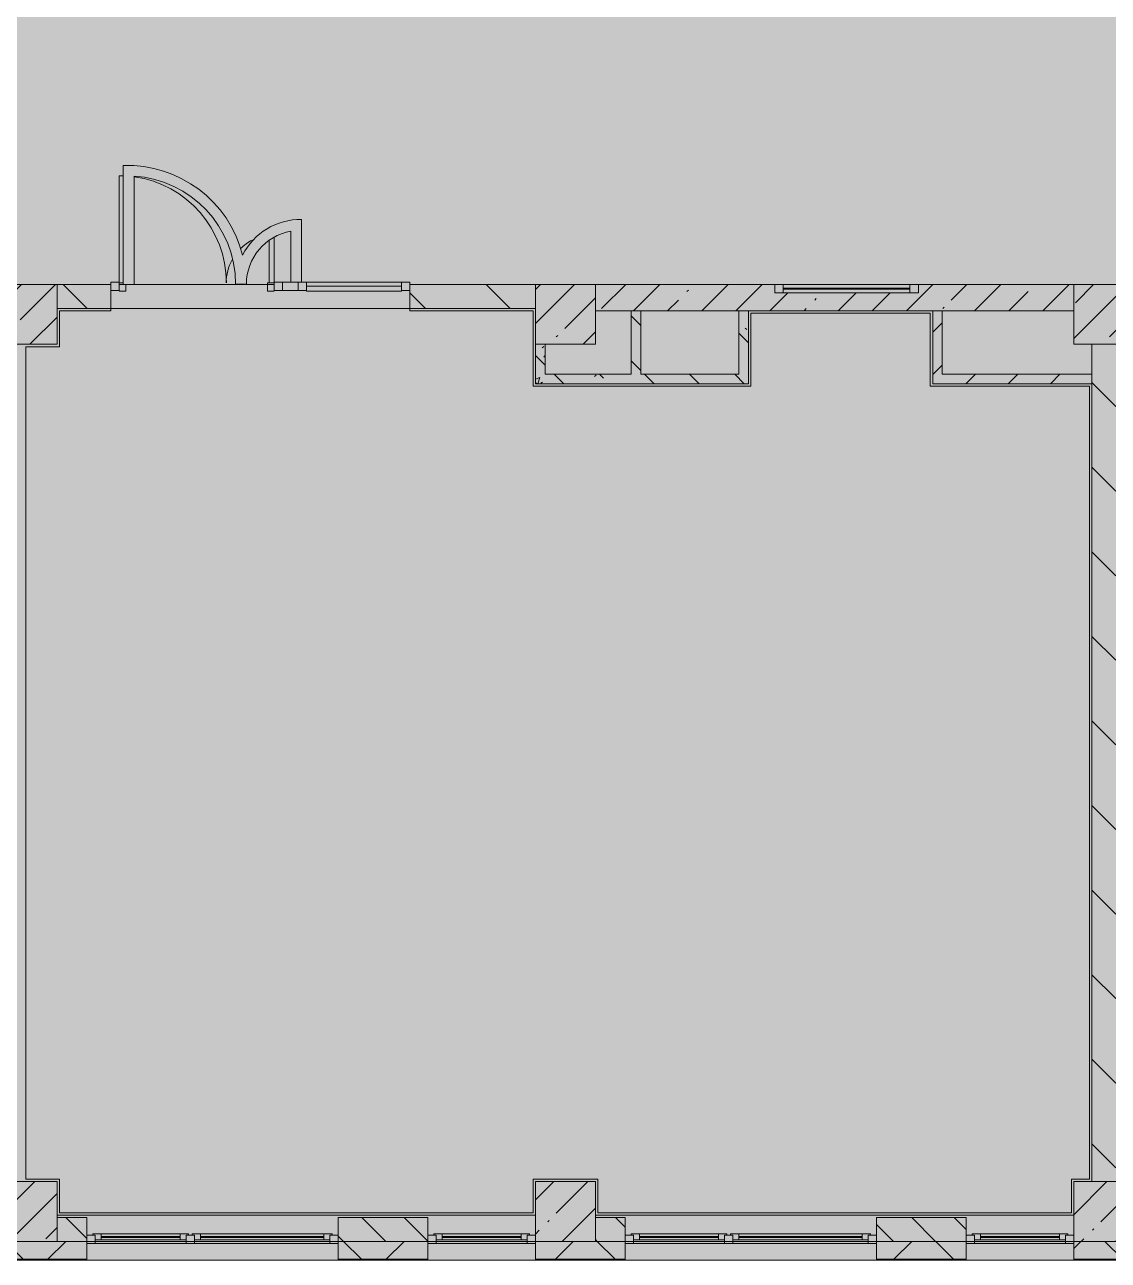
# Model space of a CAD drawing. Header units: millimetres. Extents: x 36059 to 234328, y -8553 to 29000.
# Drawn here: x 154958 to 164016, y -258 to 10072 of the extents above; entities that cross this region are included whole.
import ezdxf

# ---------------------------------------------------------------- set-up
doc = ezdxf.new("R2010")
doc.units = ezdxf.units.MM
doc.layers.add('A-DETL-GENF-2', color=7, linetype='Continuous', lineweight=9, true_color=0xc0c0c0, transparency=0.4)
for name, color, linetype, lineweight, true_color in [('A-DETL-GENF-4', 7, 'Continuous', 5, 0xb7b7b7), ('A-DOOR-2', 7, 'Continuous', 5, 0xe2e2e2), ('A-DOOR-3', 7, 'Continuous', 5, 0xb7b7b7), ('A-FLOR-1', 7, 'Continuous', 5, 0xb7b7b7), ('A-GLAZ-3', 7, 'Continuous', 5, 0x737373), ('A-GLAZ-CURT-2', 7, 'Continuous', 5, 0x737373), ('A-GLAZ-CWMG-2', 7, 'Continuous', 5, 0x737373), ('A-WALL-4', 7, 'Continuous', 5, 0x737373), ('A-WALL-5', 7, 'Continuous', 9, 0x737373), ('I-WALL-3', 7, 'Continuous', 5, 0x737373), ('I-WALL-5', 7, 'Continuous', 5, 0x787878), ('S-COLS-4', 7, 'Continuous', 5, 0x737373)]:
    doc.layers.add(name, color=color, linetype=linetype, lineweight=lineweight, true_color=true_color)
for name, color, linetype, lineweight in [('A-WALL', 7, 'Continuous', 9), ('A-WALL-3', 7, 'Continuous', 5), ('I-WALL-4', 7, 'Continuous', 5), ('S-COLS-3', 7, 'Continuous', 5)]:
    doc.layers.add(name, color=color, linetype=linetype, lineweight=lineweight)
pattern_1 = [(45, (107317.9, 0), (-353.5534, 353.5534), []), (135, (107317.9, 0), (-353.5534, -353.5534), [])]
pattern_2 = [(135, (107317.9, 0), (-353.5534, -353.5534), [])]
pattern_3 = [(45, (107317.9, 0), (-176.7767, 176.7767), [])]
pattern_4 = [(135, (107317.9, 0), (-377.171, -377.171), [533.4, -88.9, 17.78, -88.9]), (135, (107317.9, 376.94), (-377.171, -377.171), []), (50, (107317.9, 0), (637.6445, -55.7866), [66.675, -733.425]), (355, (107317.9, 0), (-123.3494, 668.699), [53.34, -586.74]), (100.451, (107371, -4.65), (514.299, 612.908), [56.665, -623.315]), (46.184, (107317.9, 177.8), (948.776, -147.15), [100.012, -1100.137]), (96.636, (107397, 165.5), (830.909, 865.997), [84.998, -934.973]), (351.184, (107317.9, 177.8), (830.918, 865.988), [80.01, -880.11]), (21, (107406.8, 133.35), (530.6506, -357.9283), [66.675, -733.425]), (326, (107406.8, 133.35), (216.308, 644.6585), [53.34, -586.74]), (71.451, (107451, 103.5), (746.9596, 286.724), [56.665, -623.315]), (37.5, (107317.9, 0), (10.8105, 295.9426), [16.764, -562.864, 16.764, -578.866, -588.962]), (37.5, (107317.9, 0), (10.8105, 295.9426), [-1175.258, 16.764, -572.198]), (7.5, (107317.9, 0), (233.8692, 350.6318), [16.764, -322.834, 16.764, -549.529, -224.472]), (7.5, (107317.9, 0), (233.8692, 350.6318), [-905.891, 16.764, -207.708]), (327.5, (107119.64, 0), (474.5678, -20.0513), [16.764, -205.486, 16.764, -676.656, -920.115]), (327.5, (107119.64, 0), (474.5678, -20.0513), [-915.67, 16.764, -903.351]), (317.5, (107030.74, 0), (518.4522, 88.9934), [16.764, -272.161, 16.764, -443.738, -653.415]), (317.5, (107030.74, 0), (518.4522, 88.9934), [-749.427, 16.764, -636.651])]

# ---------------------------------------------------------------- blocks, each defined once
blk = doc.blocks.new('BSC_Колонна _Прямоугольная - 500х500-V58-3_10_2_птичка')
at = {"layer": 'S-COLS-3'}
h = blk.add_hatch(dxfattribs=at)
h.set_pattern_fill('FP_86', color=256, style=0, pattern_type=2)
h.set_pattern_definition([(45, (-47660, -7650), (-285.123, 285.123), []), (45, (-47374.88, -7650), (-285.123, 285.123), [504.031, -100.806, 16.764, -84.042])])
h.paths.add_polyline_path([(-113, -250), (250, -250), (250, 250), (-250, 250), (-250, -250)])
at = {"layer": 'S-COLS-4'}
for p, q in [((250, 250), (-250, 250)), ((-250, 250), (-250, -250)), ((250, -250), (250, 250)), ((-250, -250), (250, -250))]:
    blk.add_line(p, q, dxfattribs=at)
blk = doc.blocks.new('BSC_Колонна _Прямоугольная - 500х500-V59-3_10_2_птичка')
at = {"layer": 'S-COLS-3'}
h = blk.add_hatch(dxfattribs=at)
h.set_pattern_fill('FP_87', color=256, style=0, pattern_type=2)
h.set_pattern_definition([(45, (-52160, -7650), (-285.123, 285.123), []), (45, (-51874.88, -7650), (-285.123, 285.123), [504.031, -100.806, 16.764, -84.042])])
h.paths.add_polyline_path([(-250, -250), (250, -250), (250, 250), (-250, 250)])
at = {"layer": 'S-COLS-4'}
for p, q in [((250, 250), (-250, 250)), ((-250, 250), (-250, -250)), ((250, -250), (250, 250)), ((-250, -250), (250, -250))]:
    blk.add_line(p, q, dxfattribs=at)
blk = doc.blocks.new('BSC_Колонна _Прямоугольная - 500х500-V65-3_10_2_птичка')
at = {"layer": 'S-COLS-3'}
h = blk.add_hatch(dxfattribs=at)
h.set_pattern_fill('FP_93', color=256, style=0, pattern_type=2)
h.set_pattern_definition([(45, (-47660, -150), (-285.123, 285.123), []), (45, (-47374.88, -150), (-285.123, 285.123), [504.031, -100.806, 16.764, -84.042])])
h.paths.add_polyline_path([(-250, -250), (250, -250), (250, 250), (-250, 250)])
at = {"layer": 'S-COLS-4'}
for p, q in [((250, 250), (-250, 250)), ((-250, 250), (-250, -250)), ((250, -250), (250, 250)), ((-250, -250), (250, -250))]:
    blk.add_line(p, q, dxfattribs=at)
blk = doc.blocks.new('BSC_Колонна _Прямоугольная - 500х500-V66-3_10_2_птичка')
at = {"layer": 'S-COLS-3'}
h = blk.add_hatch(dxfattribs=at)
h.set_pattern_fill('FP_94', color=256, style=0, pattern_type=2)
h.set_pattern_definition([(45, (-52160, -150), (-285.123, 285.123), []), (45, (-51874.88, -150), (-285.123, 285.123), [504.031, -100.806, 16.764, -84.042])])
h.paths.add_polyline_path([(-250, -250), (250, -250), (250, 250), (-250, 250)])
at = {"layer": 'S-COLS-4'}
for p, q in [((250, 250), (-250, 250)), ((-250, 250), (-250, -250)), ((250, -250), (250, 250)), ((-250, -250), (250, -250))]:
    blk.add_line(p, q, dxfattribs=at)
blk = doc.blocks.new('BSC_Колонна _Прямоугольная - 500х500-V79-3_10_2_птичка')
at = {"layer": 'S-COLS-3'}
h = blk.add_hatch(dxfattribs=at)
h.set_pattern_fill('FP_116', color=256, style=0, pattern_type=2)
h.set_pattern_definition([(45, (-56660, -150), (-285.123, 285.123), []), (45, (-56374.88, -150), (-285.123, 285.123), [504.031, -100.806, 16.764, -84.042])])
h.paths.add_polyline_path([(-250, -250), (250, -250), (250, 250), (-250, 250), (-250, 80)])
at = {"layer": 'S-COLS-4'}
for p, q in [((250, 250), (-250, 250)), ((-250, 250), (-250, -250)), ((250, -250), (250, 250)), ((-250, -250), (250, -250))]:
    blk.add_line(p, q, dxfattribs=at)
blk = doc.blocks.new('BSC_Колонна _Прямоугольная - 500х500-V80-3_10_2_птичка')
at = {"layer": 'S-COLS-3'}
h = blk.add_hatch(dxfattribs=at)
h.set_pattern_fill('FP_117', color=256, style=0, pattern_type=2)
h.set_pattern_definition([(45, (-56660, -7650), (-285.123, 285.123), []), (45, (-56374.88, -7650), (-285.123, 285.123), [504.031, -100.806, 16.764, -84.042])])
h.paths.add_polyline_path([(-250, -250), (250, -250), (250, 250), (-250, 250)])
at = {"layer": 'S-COLS-4'}
for p, q in [((250, 250), (-250, 250)), ((-250, 250), (-250, -250)), ((250, -250), (250, 250)), ((-250, -250), (250, -250))]:
    blk.add_line(p, q, dxfattribs=at)
blk = doc.blocks.new('120_Окно_СКБ_1Ст - 120_Окно_СКБ_1Ст 900х2500_h_-V90-3_10_2_птичка')
at = {"layer": 'A-GLAZ-3'}
for p, q in [((-450, -127), (-450, -57)), ((-450, -57), (-380, -57)), ((450, -57), (-450, -57)), ((-380, -57), (-380, -127)), ((380, -87), (-380, -87)), ((-380, -87), (-380, -127)), ((-330, -137), (-330, -87)), ((330, -137), (330, -87)), ((380, -127), (380, -57)), ((380, -57), (450, -57)), ((380, -127), (380, -87)), ((450, -57), (450, -127)), ((-380, -127), (-450, -127)), ((-450, -127), (-400, -127)), ((-380, -127), (-400, -127)), ((-400, -127), (-400, -137)), ((-400, -137), (400, -137)), ((400, -137), (-400, -137)), ((-330, -107), (330, -107)), ((330, -117), (-330, -117)), ((450, -127), (380, -127)), ((400, -127), (380, -127)), ((400, -127), (450, -127)), ((400, -137), (400, -127))]:
    blk.add_line(p, q, dxfattribs=at)
blk = doc.blocks.new('120_Окно_СКБ_2Ст - 120_Окно_СКБ_2Ст 2100х2400 _мал створка справа_-V91-3_10_2_птичка')
at = {"layer": 'A-GLAZ-3'}
for p, q in [((-1050, -127), (-1050, -57)), ((-1050, -57), (-980, -57)), ((1050, -57), (-1050, -57)), ((-980, -57), (-980, -127)), ((150, -87), (-980, -87)), ((-980, -87), (-980, -127)), ((-930, -137), (-930, -87)), ((100, -137), (100, -87)), ((150, -127), (150, -57)), ((150, -57), (220, -57)), ((150, -127), (150, -87)), ((220, -57), (220, -127)), ((980, -87), (220, -87)), ((220, -87), (220, -127)), ((270, -137), (270, -87)), ((930, -137), (930, -87)), ((980, -127), (980, -57)), ((980, -57), (1050, -57)), ((980, -127), (980, -87)), ((1050, -57), (1050, -127)), ((-980, -127), (-1050, -127)), ((-1050, -127), (-1000, -127)), ((-980, -127), (-1000, -127)), ((-1000, -127), (-1000, -137)), ((-1000, -137), (170, -137)), ((170, -137), (-1000, -137)), ((-930, -107), (100, -107)), ((100, -117), (-930, -117)), ((220, -127), (150, -127)), ((170, -127), (150, -127)), ((170, -127), (200, -127)), ((170, -137), (170, -127)), ((220, -127), (200, -127)), ((200, -127), (200, -137)), ((200, -137), (1000, -137)), ((1000, -137), (200, -137)), ((270, -107), (930, -107)), ((930, -117), (270, -117)), ((1050, -127), (980, -127)), ((1000, -127), (980, -127)), ((1000, -127), (1050, -127)), ((1000, -137), (1000, -127))]:
    blk.add_line(p, q, dxfattribs=at)
blk = doc.blocks.new('120_Окно_СКБ_1Ст - 120_Окно_СКБ_1Ст 900х2500_h_-V161-3_10_2_птичка')
at = {"layer": 'A-GLAZ-3'}
for p, q in [((-450, -127), (-450, -57)), ((-450, -57), (-380, -57)), ((450, -57), (-450, -57)), ((-380, -57), (-380, -127)), ((380, -87), (-380, -87)), ((-380, -87), (-380, -127)), ((-330, -137), (-330, -87)), ((330, -137), (330, -87)), ((380, -127), (380, -57)), ((380, -57), (450, -57)), ((380, -127), (380, -87)), ((450, -57), (450, -127)), ((-380, -127), (-450, -127)), ((-450, -127), (-400, -127)), ((-380, -127), (-400, -127)), ((-400, -127), (-400, -137)), ((-400, -137), (400, -137)), ((400, -137), (-400, -137)), ((-330, -107), (330, -107)), ((330, -117), (-330, -117)), ((450, -127), (380, -127)), ((400, -127), (380, -127)), ((400, -127), (450, -127)), ((400, -137), (400, -127))]:
    blk.add_line(p, q, dxfattribs=at)
blk = doc.blocks.new('Прямоугольный импост - 50 x 70 мм-V220-3_10_2_птичка')
at = {"layer": 'A-GLAZ-CWMG-2'}
for p, q in [((-70, 35), (0, 35)), ((-70, -35), (-70, 35)), ((0, 35), (0, -35)), ((0, -35), (-70, -35))]:
    blk.add_line(p, q, dxfattribs=at)
blk = doc.blocks.new('Дверь_Витражная_остекление_ - ДВН_ДАО_Главный вход_1200 в свету-V221-3_10_2_птичка')
at = {"layer": 'A-DOOR-2'}
for points in [[(-647, 30), (-613, 35), (-613, 925), (-647, 922), (-647, 35)], [(607, 30), (647, 35), (647, 410), (607, 378), (607, 35)]]:
    blk.add_hatch(color=256, dxfattribs=at).paths.add_polyline_path(points)
at = {"layer": 'A-DETL-GENF-4'}
for p, q in [((-613, 925), (-647, 925)), ((-647, 925), (-647, 35)), ((607, 385), (607, 30)), ((647, 35), (647, 410)), ((-647, 30), (-613, 30)), ((-613, 30), (-647, 30)), ((-592, -40), (-592, 15)), ((592, -40), (592, 30)), ((592, 30), (647, 30)), ((607, 30), (647, 30)), ((-647, -40), (-592, -40)), ((647, -40), (592, -40))]:
    blk.add_line(p, q, dxfattribs=at)
at = {"layer": 'A-DOOR-3'}
for p, q in [((-647, 925), (-647, 35)), ((647, 410), (647, 35))]:
    blk.add_line(p, q, dxfattribs=at)
for centre, radius, start, end in [((-647, 30), 895, 87.7864, 90), ((-647, 30), 895, 360, 81.929), ((647, 30), 400, 117.1206, 134.5389), ((647, 30), 400, 151.213, 180)]:
    blk.add_arc(centre, radius, start, end, dxfattribs=at)
blk = doc.blocks.new('Системная панель - Стемалит - 40мм-V222-3_10_2_птичка')
at = {"layer": 'A-GLAZ-CURT-2'}
for p, q in [((65, 35), (-65, 35)), ((-65, 35), (-65, -35)), ((65, -35), (65, 35)), ((-65, -35), (65, -35))]:
    blk.add_line(p, q, dxfattribs=at)
blk = doc.blocks.new('Прямоугольный импост - 50 x 70 мм-V223-3_10_2_птичка')
at = {"layer": 'A-GLAZ-CWMG-2'}
for p, q in [((-35, 35), (35, 35)), ((-35, -35), (-35, 35)), ((35, 35), (35, -35)), ((35, -35), (-35, -35))]:
    blk.add_line(p, q, dxfattribs=at)
blk = doc.blocks.new('Прямоугольный импост - 50 x 70 мм-V224-3_10_2_птичка')
at = {"layer": 'A-GLAZ-CWMG-2'}
for p, q in [((0, 35), (-70, 35)), ((-70, 35), (-70, -35)), ((0, -35), (0, 35)), ((-70, -35), (0, -35))]:
    blk.add_line(p, q, dxfattribs=at)
blk = doc.blocks.new('Системная панель - Стекло - 40мм-V228-3_10_2_птичка')
at = {"layer": 'A-GLAZ-CURT-2'}
for p, q in [((397.5, 0), (-397.5, 0)), ((-397.5, 0), (-397.5, -40)), ((397.5, -40), (397.5, 0)), ((-397.5, -40), (397.5, -40))]:
    blk.add_line(p, q, dxfattribs=at)
blk = doc.blocks.new('Прямоугольный импост - 50 x 70 мм-V226-3_10_2_птичка')
at = {"layer": 'A-GLAZ-CWMG-2'}
for p, q in [((-35, 35), (35, 35)), ((-35, -35), (-35, 35)), ((35, 35), (35, -35)), ((35, -35), (-35, -35))]:
    blk.add_line(p, q, dxfattribs=at)
blk = doc.blocks.new('Прямоугольный импост - 50 x 70 мм-V227-3_10_2_птичка')
at = {"layer": 'A-GLAZ-CWMG-2'}
blk.add_line((42060, 7920), (41265, 7920), dxfattribs=at)
blk = doc.blocks.new('120_Окно_СКБ_1Ст - 120_Окно_СКБ_1Ст 400х1200 EI30-V233-3_10_2_птичка')
at = {"layer": 'A-GLAZ-3'}
for p, q in [((-600, 40), (-600, 110)), ((-600, 110), (-530, 110)), ((600, 110), (-600, 110)), ((-530, 110), (-530, 40)), ((530, 40), (530, 110)), ((530, 110), (600, 110)), ((600, 110), (600, 40)), ((-530, 40), (-600, 40)), ((-600, 40), (600, 40)), ((530, 80), (-530, 80)), ((530, 70), (-530, 70)), ((600, 40), (530, 40))]:
    blk.add_line(p, q, dxfattribs=at)

msp = doc.modelspace()

# ---------------------------------------------------------------- hatches: boundary and pattern name
at = {"layer": 'A-DETL-GENF-2'}
msp.add_hatch(color=256, dxfattribs=at).paths.add_polyline_path([(178169.8, -251.7), (183167.9, -251.7), (183167.9, 3288.3), (191887.9, 3288.3), (191887.9, 27348.3), (149227.9, 27348.3), (149227.9, 23888.3), (145628, 23888.3), (145628, -251.7), (177237.6, -251.7)])
at = {"layer": 'A-WALL-3'}
h = msp.add_hatch(dxfattribs=at)
h.set_pattern_fill('FP_107', color=256, style=0, pattern_type=2)
h.set_pattern_definition([(135, (107317.9, 0), (-176.7767, -176.7767), [])])
h.paths.add_polyline_path([(172576.6, -100), (172727.9, -100), (172727.9, 100), (172477.9, 100), (172477.9, -100)])
h.paths.add_polyline_path([(162322.4, -100), (162827.9, -100), (162827.9, 100), (162077.9, 100), (162077.9, -100)])
h.paths.add_polyline_path([(164227.9, -100), (165127.9, -100), (165127.9, 100), (164227.9, 100), (164227.9, -52.2)])
h.paths.add_polyline_path([(171577.9, -100), (171577.9, 100), (171027.9, 100), (171027.9, -100)])
h.paths.add_polyline_path([(168727.9, -100), (168927.9, -100), (168927.9, 100), (168727.9, 100), (168727.9, 42.9)])
h.paths.add_polyline_path([(155477.9, -100), (155477.9, 100), (155227.9, 100), (155227.9, -100)])
h.paths.add_polyline_path([(158327.9, -100), (158327.9, 100), (157577.9, 100), (157577.9, -100)])
h.paths.add_polyline_path([(151135.9, -100), (151627.9, -100), (151627.9, 100), (150727.9, 100), (150727.9, -100)])
h.paths.add_polyline_path([(159727.9, -100), (159977.9, -100), (159977.9, 100), (159727.9, 100), (159727.9, 33.3)])
h.paths.add_polyline_path([(150227.9, -100), (150227.9, 100), (149977.9, 100), (149977.9, -100)])
h.paths.add_polyline_path([(149077.9, -100), (149077.9, 100), (148457.9, 100), (148457.9, -100)])
h.paths.add_polyline_path([(145807.9, -100), (145857.9, -100), (145857.9, 100), (145807.9, 100)])
h = msp.add_hatch(dxfattribs=at)
h.set_pattern_fill('FP_109', color=256, style=0, pattern_type=2)
h.set_pattern_definition(pattern_1)
h.paths.add_polyline_path([(163945, -250), (163945, -100), (163727.9, -100), (163727.9, -250)])
h.paths.add_polyline_path([(162827.9, -250), (162827.9, -100), (162077.9, -100), (162077.9, -250), (162322.4, -250)])
h.paths.add_polyline_path([(149077.9, -250), (149077.9, -100), (148457.9, -100), (148457.9, -250)])
h.paths.add_polyline_path([(151627.9, -250), (151627.9, -100), (149977.9, -100), (149977.9, -250), (151135.9, -250)])
h.paths.add_polyline_path([(155477.9, -250), (155477.9, -100), (154727.9, -100), (154727.9, -250), (155227.9, -250)])
h.paths.add_polyline_path([(159977.9, -250), (159977.9, -100), (159227.9, -100), (159227.9, -250), (159525.8, -250)])
h.paths.add_polyline_path([(157577.9, -250), (158327.9, -250), (158327.9, -100), (157577.9, -100)])
h.paths.add_polyline_path([(145628, -250), (146357.9, -250), (146357.9, -100), (145628, -100), (145628, -182.3)])
h = msp.add_hatch(dxfattribs=at)
h.set_pattern_fill('FP_109', color=256, style=0, pattern_type=2)
h.set_pattern_definition(pattern_1)
h.paths.add_polyline_path([(177977.9, -250), (177977.9, -100), (174377.9, -100), (174377.9, -250), (177237.6, -250)])
h.paths.add_polyline_path([(183017.9, -250), (183017.9, -100), (178877.9, -100), (178877.9, -250), (182830.9, -250)])
h.paths.add_polyline_path([(165119, -250), (165127.9, -250), (165127.9, -100), (163945, -100), (163945, -250), (164186.8, -250)])
h.paths.add_polyline_path([(168727.9, -250), (168927.9, -250), (168927.9, -100), (168227.9, -100), (168227.9, -250)])
h.paths.add_polyline_path([(171027.9, -250), (171577.9, -250), (171577.9, -100), (171027.9, -100)])
h.paths.add_polyline_path([(173227.9, -250), (173477.9, -250), (173477.9, -100), (172477.9, -100), (172477.9, -250), (172727.9, -250)])
at = {"layer": 'I-WALL-4'}
h = msp.add_hatch(dxfattribs=at)
h.set_pattern_fill('FP_108', color=256, style=0, pattern_type=2)
h.set_pattern_definition(pattern_2)
h.paths.add_polyline_path([(158593.6, 7700), (159227.9, 7700), (159227.9, 7900), (158177.9, 7900), (158177.9, 7700)])
h.paths.add_polyline_path([(155227.9, 7700), (155677.9, 7700), (155677.9, 7900), (155227.9, 7900), (155227.9, 7750.3)])
h = msp.add_hatch(dxfattribs=at)
h.set_pattern_fill('FP_105', color=256, style=0, pattern_type=2)
h.set_pattern_definition([(45, (107317.9, 0), (-285.123, 285.123), []), (45, (107603, 0), (-285.123, 285.123), [504.031, -100.806, 16.764, -84.042])])
h.paths.add_polyline_path([(163727.9, 7680), (163727.9, 7900), (162427.9, 7900), (162427.9, 7830), (161227.9, 7830), (161227.9, 7900), (159727.9, 7900), (159727.9, 7680), (162627.9, 7680)])
h = msp.add_hatch(dxfattribs=at)
h.set_pattern_fill('FP_110', color=256, style=0, pattern_type=2)
h.set_pattern_definition(pattern_3)
h.paths.add_polyline_path([(162627.9, 7070), (162627.9, 7680), (162547.9, 7680), (162547.9, 7070)])
h = msp.add_hatch(dxfattribs=at)
h.set_pattern_fill('FP_108', color=256, style=0, pattern_type=2)
h.set_pattern_definition(pattern_2)
h.paths.add_polyline_path([(163878.6, 400), (164078.6, 400), (164078.6, 7400), (163878.6, 7400), (163878.6, 808.9)])
h = msp.add_hatch(dxfattribs=at)
h.set_pattern_fill('FP_110', color=256, style=0, pattern_type=2)
h.set_pattern_definition(pattern_3)
h.paths.add_polyline_path([(163878.6, 7070), (163878.6, 7150), (162627.9, 7150), (162627.9, 7070)])
at = {"layer": 'I-WALL-5'}
h = msp.add_hatch(dxfattribs=at)
h.set_pattern_fill('FP_115', color=256, style=0, pattern_type=2)
h.set_pattern_definition(pattern_4)
h.paths.add_polyline_path([(160107.9, 7150), (160107.9, 7680), (160027.9, 7680), (160027.9, 7150)])
h = msp.add_hatch(dxfattribs=at)
h.set_pattern_fill('FP_115', color=256, style=0, pattern_type=2)
h.set_pattern_definition(pattern_4)
h.paths.add_polyline_path([(161007.9, 7150), (161007.9, 7680), (160927.9, 7680), (160927.9, 7150)])
h = msp.add_hatch(dxfattribs=at)
h.set_pattern_fill('FP_115', color=256, style=0, pattern_type=2)
h.set_pattern_definition(pattern_4)
h.paths.add_polyline_path([(159307.9, 7150), (159307.9, 7400), (159227.9, 7400), (159227.9, 7150)])
h = msp.add_hatch(dxfattribs=at)
h.set_pattern_fill('FP_115', color=256, style=0, pattern_type=2)
h.set_pattern_definition(pattern_4)
h.paths.add_polyline_path([(160458, 7070), (161007.9, 7070), (161007.9, 7150), (159227.9, 7150), (159227.9, 7070)])

# ---------------------------------------------------------------- linework, layer by layer
at = {"layer": 'A-FLOR-1'}
for p, q in [((155781.9, 8894.4), (155781.9, 7900)), ((155871.9, 7900), (155871.9, 8806.8)), ((157272.1, 7920), (157272.1, 8443.9)), ((157182.1, 8346.4), (157182.1, 7920)), ((155781.9, 7900), (155871.9, 7900)), ((156720.5, 7903.5), (156810.6, 7903.5)), ((155677.9, 7680), (155247.9, 7680)), ((155247.9, 7680), (155247.9, 7380)), ((155677.9, 7700), (155677.9, 7680)), ((158177.9, 7680), (158177.9, 7700)), ((159207.9, 7680), (158177.9, 7680)), ((159207.9, 7050), (159207.9, 7680)), ((162527.9, 7660), (161027.9, 7660)), ((161027.9, 7660), (161027.9, 7050)), ((162527.9, 7050), (162527.9, 7660)), ((155247.9, 7380), (154967.9, 7380)), ((154967.9, 7380), (154967.9, 420)), ((161027.9, 7050), (159207.9, 7050)), ((163858.6, 7050), (162527.9, 7050)), ((163858.6, 420), (163858.6, 7050)), ((154967.9, 420), (155247.9, 420)), ((155247.9, 420), (155247.9, 140)), ((159207.9, 140), (159207.9, 420)), ((159207.9, 420), (159747.9, 420)), ((159747.9, 420), (159747.9, 140)), ((163707.9, 140), (163707.9, 420)), ((163707.9, 420), (163858.6, 420)), ((155247.9, 140), (159207.9, 140)), ((159747.9, 140), (163707.9, 140))]:
    msp.add_line(p, q, dxfattribs=at)
for centre, radius, start, end in [((155815.6, 7900), 995, 14.33829, 91.93805), ((155815.5, 7903.5), 905, 360, 86.42904), ((157264.6, 7900), 544, 89.21005, 153.06648), ((157264.6, 7900), 454, 100.46985, 179.55829)]:
    msp.add_arc(centre, radius, start, end, dxfattribs=at)
at = {"layer": 'A-WALL'}
for p, q in [((154727.9, -253), (155477.9, -253)), ((157577.9, -253), (158327.9, -253)), ((159227.9, -253), (159977.9, -253)), ((162077.9, -253), (162827.9, -253)), ((163727.9, -253), (165127.9, -253))]:
    msp.add_line(p, q, dxfattribs=at)
at = {"layer": 'A-WALL-3'}
for p, q in [((157577.9, -258), (143840.9, -258)), ((172477.9, -258), (157577.9, -258))]:
    msp.add_line(p, q, dxfattribs=at)
at = {"layer": 'A-WALL-4'}
for p, q in [((155477.9, 100), (155227.9, 100)), ((155477.9, -258), (155477.9, 100)), ((158327.9, 100), (157577.9, 100)), ((157577.9, 100), (157577.9, -258)), ((158327.9, -258), (158327.9, 100)), ((159977.9, 100), (159727.9, 100)), ((159977.9, -258), (159977.9, 100)), ((162827.9, 100), (162077.9, 100)), ((162077.9, 100), (162077.9, -258)), ((162827.9, -258), (162827.9, 100)), ((155477.9, -100), (157577.9, -100)), ((158327.9, -100), (159227.9, -100)), ((159227.9, -100), (159227.9, -258)), ((159977.9, -100), (162077.9, -100)), ((162827.9, -100), (163727.9, -100)), ((163727.9, -100), (163727.9, -258))]:
    msp.add_line(p, q, dxfattribs=at)
at = {"layer": 'A-WALL-5'}
for p, q in [((161007.9, 7680), (160927.9, 7680)), ((162627.9, 7680), (162547.9, 7680)), ((163878.6, 7070), (163878.6, 7150)), ((155227.9, -100), (155477.9, -100)), ((157577.9, -100), (158327.9, -100)), ((159727.9, -100), (159977.9, -100)), ((162077.9, -100), (162827.9, -100)), ((154727.9, -250), (155477.9, -250)), ((157577.9, -250), (158327.9, -250)), ((159227.9, -250), (159977.9, -250)), ((162077.9, -250), (162827.9, -250)), ((163727.9, -250), (165127.9, -250))]:
    msp.add_line(p, q, dxfattribs=at)
at = {"layer": 'I-WALL-3'}
for p, q in [((155677.9, 7900), (155227.9, 7900)), ((155677.9, 7700), (155677.9, 7900)), ((155747.9, 7900), (155781.9, 7900)), ((155871.9, 7900), (157042.9, 7900)), ((159227.9, 7900), (158177.9, 7900)), ((158177.9, 7900), (158177.9, 7700)), ((161227.9, 7900), (159727.9, 7900)), ((163727.9, 7900), (162427.9, 7900)), ((159227.9, 7700), (155227.9, 7700)), ((159727.9, 7680), (160927.9, 7680)), ((160027.9, 7680), (160027.9, 7150)), ((160107.9, 7150), (160107.9, 7680)), ((160927.9, 7680), (160927.9, 7150)), ((161007.9, 7070), (161007.9, 7680)), ((161007.9, 7680), (162547.9, 7680)), ((162547.9, 7680), (162547.9, 7070)), ((162627.9, 7150), (162627.9, 7680)), ((162627.9, 7680), (163727.9, 7680)), ((159227.9, 7400), (159227.9, 7070)), ((159307.9, 7150), (159307.9, 7400)), ((163878.6, 7400), (163878.6, 7150)), ((160027.9, 7150), (159307.9, 7150)), ((160927.9, 7150), (160107.9, 7150)), ((163878.6, 7150), (162627.9, 7150)), ((159227.9, 7070), (161007.9, 7070)), ((162547.9, 7070), (163878.6, 7070)), ((163878.6, 7070), (163878.6, 400)), ((155227.9, 120), (159227.9, 120)), ((159727.9, 120), (163727.9, 120))]:
    msp.add_line(p, q, dxfattribs=at)

# ---------------------------------------------------------------- block references
at = {"layer": 'A-DOOR-3'}
msp.add_blockref('Дверь_Витражная_остекление_ - ДВН_ДАО_Главный вход_1200 в свету-V221-3_10_2_птичка', (156395.4, 7885), dxfattribs=at)
at = {"layer": 'A-GLAZ-3'}
msp.add_blockref('120_Окно_СКБ_1Ст - 120_Окно_СКБ_1Ст 400х1200 EI30-V233-3_10_2_птичка', (161827.9, 7790), dxfattribs=at)
at = {"layer": 'A-GLAZ-3', "rotation": 180}
for name, p in [('120_Окно_СКБ_2Ст - 120_Окно_СКБ_2Ст 2100х2400 _мал створка справа_-V91-3_10_2_птичка', (156527.9, -175)), ('120_Окно_СКБ_1Ст - 120_Окно_СКБ_1Ст 900х2500_h_-V161-3_10_2_птичка', (158777.9, -175)), ('120_Окно_СКБ_2Ст - 120_Окно_СКБ_2Ст 2100х2400 _мал створка справа_-V91-3_10_2_птичка', (161027.9, -175)), ('120_Окно_СКБ_1Ст - 120_Окно_СКБ_1Ст 900х2500_h_-V90-3_10_2_птичка', (163277.9, -175))]:
    msp.add_blockref(name, p, dxfattribs=at)
at = {"layer": 'A-GLAZ-CURT-2'}
for name, p in [('Системная панель - Стемалит - 40мм-V222-3_10_2_птичка', (157177.9, 7885)), ('Системная панель - Стекло - 40мм-V228-3_10_2_птичка', (157710.4, 7885))]:
    msp.add_blockref(name, p, dxfattribs=at)
at = {"layer": 'A-GLAZ-CWMG-2', "rotation": 180}
msp.add_blockref('Прямоугольный импост - 50 x 70 мм-V224-3_10_2_птичка', (155677.9, 7885), dxfattribs=at)
at = {"layer": 'A-GLAZ-CWMG-2', "extrusion": (0, 0, -1), "rotation": 180}
for name, p in [('Прямоугольный импост - 50 x 70 мм-V223-3_10_2_птичка', (-157077.9, 7885)), ('Прямоугольный импост - 50 x 70 мм-V226-3_10_2_птичка', (-157277.9, 7885)), ('Прямоугольный импост - 50 x 70 мм-V220-3_10_2_птичка', (-158177.9, 7885))]:
    msp.add_blockref(name, p, dxfattribs=at)
at = {"layer": 'A-GLAZ-CWMG-2'}
msp.add_blockref('Прямоугольный импост - 50 x 70 мм-V227-3_10_2_птичка', (116047.9, 0), dxfattribs=at)
at = {"layer": 'S-COLS-4'}
for name, p in [('BSC_Колонна _Прямоугольная - 500х500-V58-3_10_2_птичка', (154977.9, 7650)), ('BSC_Колонна _Прямоугольная - 500х500-V59-3_10_2_птичка', (159477.9, 7650)), ('BSC_Колонна _Прямоугольная - 500х500-V80-3_10_2_птичка', (163977.9, 7650)), ('BSC_Колонна _Прямоугольная - 500х500-V65-3_10_2_птичка', (154977.9, 150)), ('BSC_Колонна _Прямоугольная - 500х500-V66-3_10_2_птичка', (159477.9, 150)), ('BSC_Колонна _Прямоугольная - 500х500-V79-3_10_2_птичка', (163977.9, 150))]:
    msp.add_blockref(name, p, dxfattribs=at)

doc.saveas('drawing.dxf')
